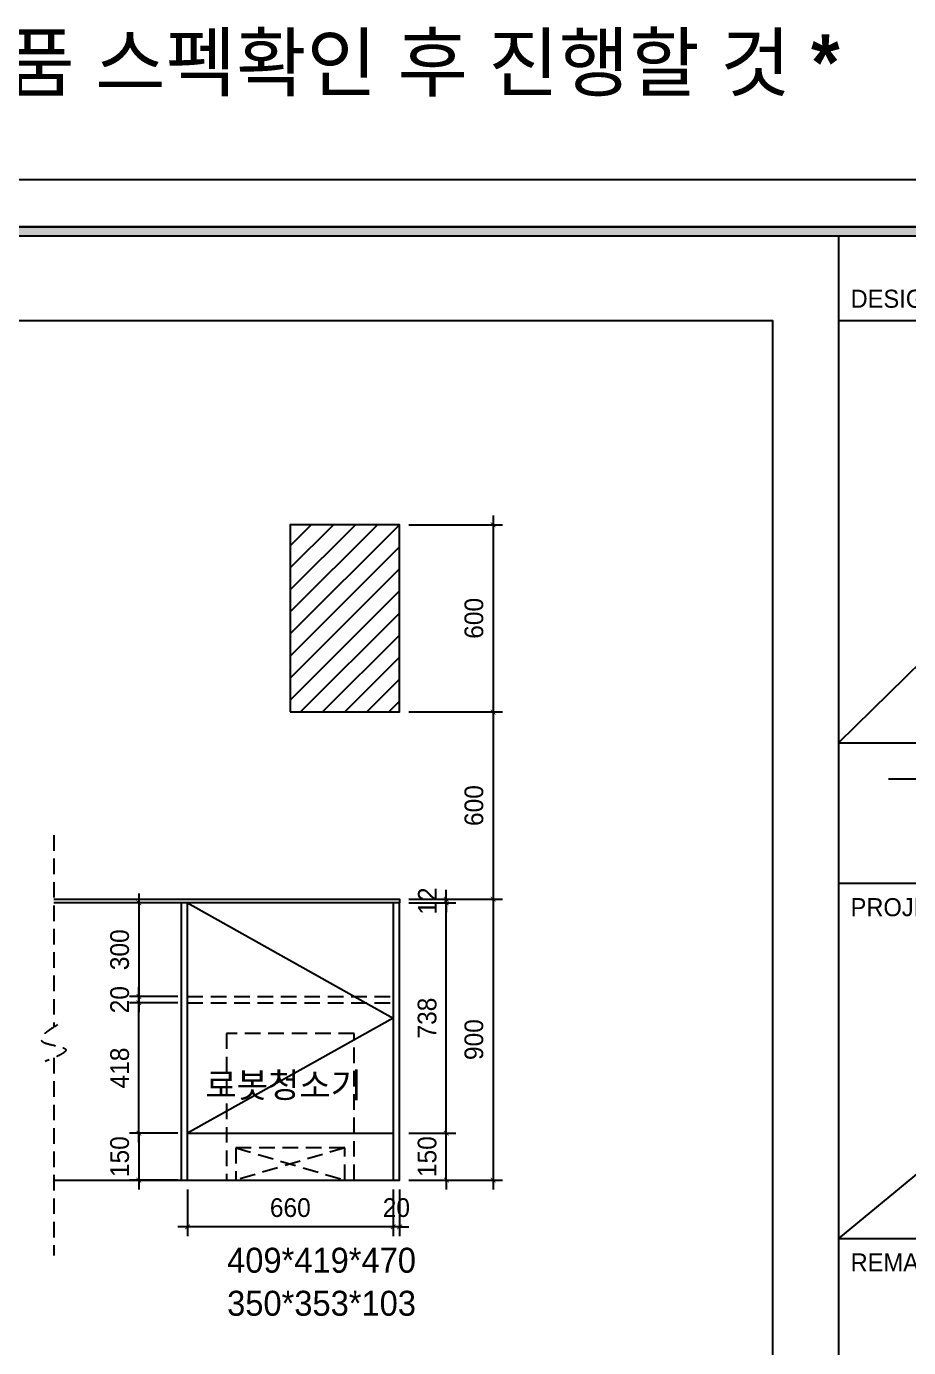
# Model space of a CAD drawing. Header units: inches. Extents: x 4138 to 127072, y -26315 to 43858.
# Drawn here: x 116104 to 118931, y 38052 to 42286 of the extents above; entities that cross this region are included whole.
import ezdxf
from ezdxf.enums import TextEntityAlignment as Align

# ---------------------------------------------------------------- set-up
doc = ezdxf.new("R2010")
doc.units = ezdxf.units.IN
doc.header["$LTSCALE"] = 50
doc.header["$MEASUREMENT"] = 0
doc.linetypes.add('DASHEDX2', pattern=[1.5, 1, -0.5])
for name, color, linetype in [('03-WAL NEW', 3, 'Continuous'), ('04_FUR', 6, 'Continuous'), ('06-FUR', 6, 'Continuous'), ('06-LIGHT', 4, 'Continuous'), ('07-DIM', 5, 'Continuous'), ('F-SYM', 7, 'Continuous'), ('FORM(YOURNAME)-11', 1, 'Continuous')]:
    doc.layers.add(name, color=color, linetype=linetype)
doc.styles.add('HY 울릉도 L', font='')
doc.styles.add('YOURNAME', font='HY울릉도M.TTF')
doc.styles.add('넥슨고딕', font='')
doc.styles.add('코레일둥고', font='Korail_Round_Gothic_Medium.ttf')
doc.styles.get('HY 울릉도 L').set_extended_font_data('HY울릉도L')
doc.styles.get('넥슨고딕').set_extended_font_data('NEXON Lv1 Gothic Bold', bold=True)
doc.dimstyles.new('30', dxfattribs={"dimscale": 30, "dimtxt": 2, "dimasz": 1, "dimexe": 1, "dimexo": 1, "dimgap": 1, "dimtad": 1, "dimdec": 0, "dimrnd": 0.05, "dimdsep": 46, "dimlunit": 6, "dimtxsty": 'HY 울릉도 L', "dimblk": 'ARCHTICK', "dimcen": 2.5, "dimdle": 1, "dimclrd": 133, "dimclre": 133, "dimclrt": 30, "dimadec": 0, "dimazin": 0, "dimtfac": 1, "dimtdec": 0, "dimtix": 1, "dimtmove": 2, "dimatfit": 3, "dimldrblk": 'ARCHTICK', "dimfxl": 1, "dimlwd": -1, "dimlwe": -1, "dimarcsym": 0})

# ---------------------------------------------------------------- blocks, each defined once
blk = doc.blocks.new('FORM-PLAN')
at = {"layer": 'FORM(YOURNAME)-11'}
h = blk.add_hatch(color=256, dxfattribs=at)
h.dxf.hatch_style = 1
h.paths.add_polyline_path([(-71444, 55115), (10556, 55115), (10556, 54915), (-71444, 54915)])
h.paths.add_polyline_path([(-71444, -2085), (10556, -2085), (10556, -2285), (-71444, -2285)])
at = {"layer": 'Defpoints', "color": 158}
for p, q in [((1346, 54915), (1346, -2085)), ((10556, 53115), (1346, 44093)), ((1346, 53115), (10556, 53115)), ((1346, 44093), (10556, 44093)), ((10556, 41093), (1346, 33504))]:
    blk.add_line(p, q, dxfattribs=at)
for points in [[(-71444, -2285), (10556, -2285), (10556, 55115), (-71444, 55115)], [(-69444, 53115), (-64, 53115), (-64, 1215), (-69444, 1215)]]:
    blk.add_lwpolyline(points, close=True, dxfattribs=at)
at = {"layer": 'FORM(YOURNAME)-11', "color": 251}
blk.add_line((2415, 43323), (9487, 43323), dxfattribs=at)
at = {"layer": 'FORM(YOURNAME)-11', "color": 14}
for p, q in [((1346, 41093), (10556, 41093)), ((1346, 33504), (10556, 33504))]:
    blk.add_line(p, q, dxfattribs=at)
at = {"layer": 'FORM(YOURNAME)-11', "color": 250}
blk.add_lwpolyline([(-72444, -3285), (11556, -3285), (11556, 56115), (-72444, 56115)], close=True, dxfattribs=at)
at = {"layer": 'FORM(YOURNAME)-11'}
blk.add_lwpolyline([(-71444, 55115), (10556, 55115), (10556, 54915), (-71444, 54915)], close=True, dxfattribs=at)
at = {"layer": 'FORM(YOURNAME)-11', "color": 14, "style": 'YOURNAME'}
for s, p in [('DESIGN BY.', (1603, 53577)), ('PROJECT.', (1603, 40579)), ('REMARK.', (1603, 32989))]:
    blk.add_text(s, height=386.1, dxfattribs=at).set_placement(p, align=Align.MIDDLE_LEFT)
at = {"layer": 'FORM(YOURNAME)-11', "color": 3, "style": 'YOURNAME'}
for tag, height, p in [('1', 450, (9905, 18188)), ('2', 450, (9905, 17544)), ('3', 450, (9905, 16257)), ('4', 450, (9905, 14326)), ('5', 515, (9905, 12009)), ('6', 515, (9905, 9757)), ('7', 515, (9905, 7504)), ('8', 515, (9905, 5252)), ('9', 515, (9905, 2999)), ('10', 515, (5655, 811)), ('11', 515, (9905, 747)), ('12', 515, (5655, -1441)), ('13', 515, (9905, -1441))]:
    blk.add_attdef(tag, text='', height=height, dxfattribs=at).set_placement(p, align=Align.MIDDLE_RIGHT)
blk = doc.blocks.new('_ARCHTICK')
at = {"color": 0, "linetype": 'ByBlock', "const_width": 0.075}
blk.add_lwpolyline([(-0.25, -0.25), (0.25, 0.25)], dxfattribs=at)
blk = doc.blocks.new('*D492')
at = {"layer": '07-DIM', "color": 133, "transparency": 16777216}
for p, q in [((117329.7, 40689.1), (117629.7, 40689.1)), ((117599.7, 40719.1), (117599.7, 40059.1)), ((117329.7, 40089.1), (117629.7, 40089.1))]:
    blk.add_line(p, q, dxfattribs=at)
at = {"layer": 'Defpoints', "color": 0, "transparency": 16777216}
for p in [(117299.7, 40689.1), (117299.7, 40089.1), (117599.7, 40089.1)]:
    blk.add_point(p, dxfattribs=at)
at = {"layer": '07-DIM', "color": 133, "transparency": 16777216, "xscale": 30, "yscale": 30, "zscale": 30}
for p, rotation in [((117599.7, 40689.1), 90), ((117599.7, 40089.1), 270)]:
    blk.add_blockref('_ARCHTICK', p, dxfattribs=dict(at, rotation=rotation))
at = {"layer": '07-DIM', "color": 30, "transparency": 16777216, "insert": (117538.5, 40389.1), "char_height": 60, "attachment_point": 5, "rotation": 90, "style": 'HY 울릉도 L'}
blk.add_mtext('600', dxfattribs=at)
blk = doc.blocks.new('*D493')
at = {"layer": '07-DIM', "color": 133, "transparency": 16777216}
for p, q in [((117599.7, 40119.1), (117599.7, 39459.1)), ((117329.7, 40089.1), (117629.7, 40089.1)), ((117329.7, 39489.1), (117629.7, 39489.1))]:
    blk.add_line(p, q, dxfattribs=at)
at = {"layer": 'Defpoints', "color": 0, "transparency": 16777216}
for p in [(117299.7, 40089.1), (117299.7, 39489.1), (117599.7, 39489.1)]:
    blk.add_point(p, dxfattribs=at)
at = {"layer": '07-DIM', "color": 133, "transparency": 16777216, "xscale": 30, "yscale": 30, "zscale": 30}
for p, rotation in [((117599.7, 40089.1), 90), ((117599.7, 39489.1), 270)]:
    blk.add_blockref('_ARCHTICK', p, dxfattribs=dict(at, rotation=rotation))
at = {"layer": '07-DIM', "color": 30, "transparency": 16777216, "insert": (117538.5, 39789.1), "char_height": 60, "attachment_point": 5, "rotation": 90, "style": 'HY 울릉도 L'}
blk.add_mtext('600', dxfattribs=at)
blk = doc.blocks.new('*D494')
at = {"layer": '07-DIM', "color": 133, "transparency": 16777216}
for p, q in [((117599.7, 39519.1), (117599.7, 38559.1)), ((117329.7, 39489.1), (117629.7, 39489.1)), ((117329.7, 38589.1), (117629.7, 38589.1))]:
    blk.add_line(p, q, dxfattribs=at)
at = {"layer": 'Defpoints', "color": 0, "transparency": 16777216}
for p in [(117299.7, 39489.1), (117299.7, 38589.1), (117599.7, 38589.1)]:
    blk.add_point(p, dxfattribs=at)
at = {"layer": '07-DIM', "color": 133, "transparency": 16777216, "xscale": 30, "yscale": 30, "zscale": 30}
for p, rotation in [((117599.7, 39489.1), 90), ((117599.7, 38589.1), 270)]:
    blk.add_blockref('_ARCHTICK', p, dxfattribs=dict(at, rotation=rotation))
at = {"layer": '07-DIM', "color": 30, "transparency": 16777216, "insert": (117538.4, 39039.1), "char_height": 60, "attachment_point": 5, "rotation": 90, "style": 'HY 울릉도 L'}
blk.add_mtext('900', dxfattribs=at)
blk = doc.blocks.new('*D495')
at = {"layer": '07-DIM', "color": 133, "transparency": 16777216}
for p, q in [((117329.7, 38739.1), (117479.7, 38739.1)), ((117449.7, 38739.1), (117449.7, 38769.1)), ((117449.7, 38589.1), (117449.7, 38739.1)), ((117329.7, 38589.1), (117479.7, 38589.1)), ((117449.7, 38589.1), (117449.7, 38559.1))]:
    blk.add_line(p, q, dxfattribs=at)
at = {"layer": 'Defpoints', "color": 0, "transparency": 16777216}
for p in [(117299.7, 38739.1), (117449.7, 38739.1), (117299.7, 38589.1)]:
    blk.add_point(p, dxfattribs=at)
at = {"layer": '07-DIM', "color": 133, "transparency": 16777216, "xscale": 30, "yscale": 30, "zscale": 30}
for p, rotation in [((117449.7, 38739.1), 270), ((117449.7, 38589.1), 90)]:
    blk.add_blockref('_ARCHTICK', p, dxfattribs=dict(at, rotation=rotation))
at = {"layer": '07-DIM', "color": 30, "transparency": 16777216, "insert": (117388.4, 38664.1), "char_height": 60, "attachment_point": 5, "rotation": 90, "style": 'HY 울릉도 L'}
blk.add_mtext('150', dxfattribs=at)
blk = doc.blocks.new('*D496')
at = {"layer": '07-DIM', "color": 133, "transparency": 16777216}
for p, q in [((117449.7, 38709.1), (117449.7, 39507.1)), ((117329.7, 39477.1), (117479.7, 39477.1)), ((117329.7, 38739.1), (117479.7, 38739.1))]:
    blk.add_line(p, q, dxfattribs=at)
at = {"layer": 'Defpoints', "color": 0, "transparency": 16777216}
for p in [(117299.7, 39477.1), (117449.7, 39477.1), (117299.7, 38739.1)]:
    blk.add_point(p, dxfattribs=at)
at = {"layer": '07-DIM', "color": 133, "transparency": 16777216, "xscale": 30, "yscale": 30, "zscale": 30}
for p, rotation in [((117449.7, 39477.1), 90), ((117449.7, 38739.1), 270)]:
    blk.add_blockref('_ARCHTICK', p, dxfattribs=dict(at, rotation=rotation))
at = {"layer": '07-DIM', "color": 30, "transparency": 16777216, "insert": (117388.4, 39108.1), "char_height": 60, "attachment_point": 5, "rotation": 90, "style": 'HY 울릉도 L'}
blk.add_mtext('738', dxfattribs=at)
blk = doc.blocks.new('*D497')
at = {"layer": '07-DIM', "color": 133, "transparency": 16777216}
for p, q in [((117449.7, 39489.1), (117449.7, 39519.1)), ((117329.7, 39489.1), (117479.7, 39489.1)), ((117329.7, 39477.1), (117479.7, 39477.1)), ((117449.7, 39489.1), (117449.7, 39477.1)), ((117449.7, 39477.1), (117449.7, 39447.1))]:
    blk.add_line(p, q, dxfattribs=at)
at = {"layer": 'Defpoints', "color": 0, "transparency": 16777216}
for p in [(117299.7, 39489.1), (117299.7, 39477.1), (117449.7, 39477.1)]:
    blk.add_point(p, dxfattribs=at)
at = {"layer": '07-DIM', "color": 133, "transparency": 16777216, "xscale": 30, "yscale": 30, "zscale": 30}
for p, rotation in [((117449.7, 39489.1), 270), ((117449.7, 39477.1), 90)]:
    blk.add_blockref('_ARCHTICK', p, dxfattribs=dict(at, rotation=rotation))
at = {"layer": '07-DIM', "color": 30, "transparency": 16777216, "insert": (117389, 39483.1), "char_height": 60, "attachment_point": 5, "rotation": 90, "style": 'HY 울릉도 L'}
blk.add_mtext('12', dxfattribs=at)
blk = doc.blocks.new('*D498')
at = {"layer": '07-DIM', "color": 133, "transparency": 16777216}
for p, q in [((116464.3, 39507.1), (116464.3, 39147.1)), ((116589.7, 39477.1), (116434.3, 39477.1)), ((116589.7, 39177.1), (116434.3, 39177.1))]:
    blk.add_line(p, q, dxfattribs=at)
at = {"layer": 'Defpoints', "color": 0, "transparency": 16777216}
for p in [(116619.7, 39477.1), (116464.3, 39177.1), (116619.7, 39177.1)]:
    blk.add_point(p, dxfattribs=at)
at = {"layer": '07-DIM', "color": 133, "transparency": 16777216, "xscale": 30, "yscale": 30, "zscale": 30}
for p, rotation in [((116464.3, 39477.1), 90), ((116464.3, 39177.1), 270)]:
    blk.add_blockref('_ARCHTICK', p, dxfattribs=dict(at, rotation=rotation))
at = {"layer": '07-DIM', "color": 30, "transparency": 16777216, "insert": (116403, 39327.1), "char_height": 60, "attachment_point": 5, "rotation": 90, "style": 'HY 울릉도 L'}
blk.add_mtext('300', dxfattribs=at)
blk = doc.blocks.new('*D499')
at = {"layer": '07-DIM', "color": 133, "transparency": 16777216}
for p, q in [((116464.3, 39177.1), (116464.3, 39207.1)), ((116589.7, 39177.1), (116434.3, 39177.1)), ((116464.3, 39177.1), (116464.3, 39157.1)), ((116589.7, 39157.1), (116434.3, 39157.1)), ((116464.3, 39157.1), (116464.3, 39127.1))]:
    blk.add_line(p, q, dxfattribs=at)
at = {"layer": 'Defpoints', "color": 0, "transparency": 16777216}
for p in [(116619.7, 39177.1), (116464.3, 39157.1), (116619.7, 39157.1)]:
    blk.add_point(p, dxfattribs=at)
at = {"layer": '07-DIM', "color": 133, "transparency": 16777216, "xscale": 30, "yscale": 30, "zscale": 30}
for p, rotation in [((116464.3, 39177.1), 270), ((116464.3, 39157.1), 90)]:
    blk.add_blockref('_ARCHTICK', p, dxfattribs=dict(at, rotation=rotation))
at = {"layer": '07-DIM', "color": 30, "transparency": 16777216, "insert": (116403.1, 39167.1), "char_height": 60, "attachment_point": 5, "rotation": 90, "style": 'HY 울릉도 L'}
blk.add_mtext('20', dxfattribs=at)
blk = doc.blocks.new('*D500')
at = {"layer": '07-DIM', "color": 133, "transparency": 16777216}
for p, q in [((116464.3, 38709.1), (116464.3, 39187.1)), ((116589.7, 39157.1), (116434.3, 39157.1)), ((116589.7, 38739.1), (116434.3, 38739.1))]:
    blk.add_line(p, q, dxfattribs=at)
at = {"layer": 'Defpoints', "color": 0, "transparency": 16777216}
for p in [(116464.3, 39157.1), (116619.7, 39157.1), (116619.7, 38739.1)]:
    blk.add_point(p, dxfattribs=at)
at = {"layer": '07-DIM', "color": 133, "transparency": 16777216, "xscale": 30, "yscale": 30, "zscale": 30}
for p, rotation in [((116464.3, 39157.1), 90), ((116464.3, 38739.1), 270)]:
    blk.add_blockref('_ARCHTICK', p, dxfattribs=dict(at, rotation=rotation))
at = {"layer": '07-DIM', "color": 30, "transparency": 16777216, "insert": (116403, 38948.1), "char_height": 60, "attachment_point": 5, "rotation": 90, "style": 'HY 울릉도 L'}
blk.add_mtext('418', dxfattribs=at)
blk = doc.blocks.new('*D501')
at = {"layer": '07-DIM', "color": 133, "transparency": 16777216}
for p, q in [((116589.7, 38739.1), (116434.3, 38739.1)), ((116464.3, 38739.1), (116464.3, 38769.1)), ((116464.3, 38739.1), (116464.3, 38589.1)), ((116589.7, 38589.1), (116434.3, 38589.1)), ((116464.3, 38589.1), (116464.3, 38559.1))]:
    blk.add_line(p, q, dxfattribs=at)
at = {"layer": 'Defpoints', "color": 0, "transparency": 16777216}
for p in [(116619.7, 38739.1), (116464.3, 38589.1), (116619.7, 38589.1)]:
    blk.add_point(p, dxfattribs=at)
at = {"layer": '07-DIM', "color": 133, "transparency": 16777216, "xscale": 30, "yscale": 30, "zscale": 30}
for p, rotation in [((116464.3, 38739.1), 270), ((116464.3, 38589.1), 90)]:
    blk.add_blockref('_ARCHTICK', p, dxfattribs=dict(at, rotation=rotation))
at = {"layer": '07-DIM', "color": 30, "transparency": 16777216, "insert": (116403, 38664.1), "char_height": 60, "attachment_point": 5, "rotation": 90, "style": 'HY 울릉도 L'}
blk.add_mtext('150', dxfattribs=at)
blk = doc.blocks.new('*D502')
at = {"layer": '07-DIM', "color": 133, "transparency": 16777216}
for p, q in [((117279.7, 38559.1), (117279.7, 38409.1)), ((117299.7, 38559.1), (117299.7, 38409.1)), ((117279.7, 38439.1), (117249.7, 38439.1)), ((117299.7, 38439.1), (117279.7, 38439.1)), ((117299.7, 38439.1), (117329.7, 38439.1))]:
    blk.add_line(p, q, dxfattribs=at)
at = {"layer": 'Defpoints', "color": 0, "transparency": 16777216}
for p in [(117279.7, 38589.1), (117299.7, 38589.1), (117279.7, 38439.1)]:
    blk.add_point(p, dxfattribs=at)
at = {"layer": '07-DIM', "color": 133, "transparency": 16777216, "xscale": 30, "yscale": 30, "zscale": 30}
blk.add_blockref('_ARCHTICK', (117279.7, 38439.1), dxfattribs=at)
at = {"layer": '07-DIM', "color": 133, "transparency": 16777216, "xscale": 30, "yscale": 30, "zscale": 30, "rotation": 180}
blk.add_blockref('_ARCHTICK', (117299.7, 38439.1), dxfattribs=at)
at = {"layer": '07-DIM', "color": 30, "transparency": 16777216, "insert": (117289.7, 38500.4), "char_height": 60, "attachment_point": 5, "style": 'HY 울릉도 L'}
blk.add_mtext('20', dxfattribs=at)
blk = doc.blocks.new('*D503')
at = {"layer": '07-DIM', "color": 133, "transparency": 16777216}
for p, q in [((116619.7, 38559.1), (116619.7, 38409.1)), ((117279.7, 38559.1), (117279.7, 38409.1)), ((117309.7, 38439.1), (116589.7, 38439.1))]:
    blk.add_line(p, q, dxfattribs=at)
at = {"layer": 'Defpoints', "color": 0, "transparency": 16777216}
for p in [(116619.7, 38589.1), (117279.7, 38589.1), (116619.7, 38439.1)]:
    blk.add_point(p, dxfattribs=at)
at = {"layer": '07-DIM', "color": 133, "transparency": 16777216, "xscale": 30, "yscale": 30, "zscale": 30, "rotation": 180}
blk.add_blockref('_ARCHTICK', (116619.7, 38439.1), dxfattribs=at)
at = {"layer": '07-DIM', "color": 133, "transparency": 16777216, "xscale": 30, "yscale": 30, "zscale": 30}
blk.add_blockref('_ARCHTICK', (117279.7, 38439.1), dxfattribs=at)
at = {"layer": '07-DIM', "color": 30, "transparency": 16777216, "insert": (116949.7, 38500.4), "char_height": 60, "attachment_point": 5, "style": 'HY 울릉도 L'}
blk.add_mtext('660', dxfattribs=at)

msp = doc.modelspace()

# ---------------------------------------------------------------- hatches: boundary and pattern name
at = {"layer": '03-WAL NEW'}
h = msp.add_hatch(dxfattribs=at)
h.set_pattern_fill('_USER', color=8, scale=50, angle=45, pattern_type=0)
h.set_pattern_definition([(45, (667.48, 0), (-35.35534, 35.35534), [])])
h.paths.add_polyline_path([(116949.7, 40089.1), (117299.7, 40089.1), (117299.7, 40689.1), (116949.7, 40689.1)])

# ---------------------------------------------------------------- linework, layer by layer
at = {"layer": '04_FUR'}
for p, q in [((117279.7, 39477.1), (117279.7, 38589.1)), ((116619.7, 38739.1), (117279.7, 38739.1))]:
    msp.add_line(p, q, dxfattribs=at)
for points in [[(116191.8, 39489.1), (117299.7, 39489.1), (117299.7, 39477.1)], [(117299.7, 39477.1), (116191.8, 39477.1)], [(116191.8, 38589.1), (117299.7, 38589.1), (117299.7, 39477.1), (116191.8, 39477.1)]]:
    msp.add_lwpolyline(points, dxfattribs=at)
at = {"layer": '06-FUR', "color": 7, "linetype": 'DASHEDX2'}
for p, q in [((116191.8, 39694.1), (116191.8, 39079.4)), ((116191.8, 38980.5), (116191.8, 38347.3))]:
    msp.add_line(p, q, dxfattribs=at)
at = {"layer": '06-FUR', "color": 8, "linetype": 'DASHEDX2'}
for p, q in [((116619.7, 39177.1), (117279.7, 39177.1)), ((116619.7, 39157.1), (117279.7, 39157.1)), ((117124.7, 38692.1), (116774.7, 38589.1)), ((116774.7, 38692.1), (117124.7, 38589.1))]:
    msp.add_line(p, q, dxfattribs=at)
at = {"layer": '06-FUR'}
for points in [[(116949.7, 40089.1), (117299.7, 40089.1), (117299.7, 40689.1), (116949.7, 40689.1)], [(116599.7, 38589.1), (116619.7, 38589.1), (116619.7, 39477.1), (116599.7, 39477.1)]]:
    msp.add_lwpolyline(points, close=True, dxfattribs=at)
at = {"layer": '06-FUR', "color": 8, "linetype": 'DASHEDX2'}
for points in [[(116745.2, 38589.1), (117154.2, 38589.1), (117154.2, 39059.1), (116745.2, 39059.1)], [(116774.7, 38589.1), (117124.7, 38589.1), (117124.7, 38692.1), (116774.7, 38692.1)]]:
    msp.add_lwpolyline(points, close=True, dxfattribs=at)
at = {"layer": '06-FUR', "color": 7, "linetype": 'DASHEDX2'}
msp.add_spline([(116203.5, 39087.1), (116152.3, 39035.9), (116229.1, 39008.3), (116164.1, 38968.9)], degree=3, dxfattribs=at)
at = {"layer": '06-LIGHT', "color": 1}
msp.add_lwpolyline([(116619.7, 39477.1), (117279.7, 39108.1), (116619.7, 38739.1)], dxfattribs=at)

# ---------------------------------------------------------------- block references
at = {"layer": 'F-SYM', "xscale": 0.15, "yscale": 0.15, "zscale": 0.15}
msp.add_blockref('FORM-PLAN', (118505, 33376.7), dxfattribs=at)

# ---------------------------------------------------------------- texts
at = {"layer": '06-FUR', "color": 10, "linetype": 'DASHEDX2', "style": '넥슨고딕'}
msp.add_text('* 모든 가전제품 스펙확인 후 진행할 것 *', height=180, dxfattribs=at).set_placement((116695.6, 42080.6), align=Align.CENTER)
at = {"layer": '06-FUR', "color": 7, "linetype": 'DASHEDX2', "style": '코레일둥고'}
for s, p in [('로봇청소기', (116677.6, 38853.3)), ('409*419*470', (116747.2, 38292.2)), ('350*353*103', (116747.2, 38154.3))]:
    msp.add_text(s, height=80, dxfattribs=at).set_placement(p)

# ---------------------------------------------------------------- dimensions: what is measured, and where the dimension line sits
at = {"layer": '07-DIM'}
for base, p1, p2, picture, middle in [((117599.7, 40089.1), (117299.7, 40689.1), (117299.7, 40089.1), '*D492', (117538.5, 40389.1)), ((117599.7, 39489.1), (117299.7, 40089.1), (117299.7, 39489.1), '*D493', (117538.5, 39789.1)), ((116464.3, 39177.1), (116619.7, 39477.1), (116619.7, 39177.1), '*D498', (116403, 39327.1)), ((117449.7, 39477.1), (117299.7, 39489.1), (117299.7, 39477.1), '*D497', (117389, 39483.1)), ((117599.7, 38589.1), (117299.7, 39489.1), (117299.7, 38589.1), '*D494', (117538.4, 39039.1)), ((117449.7, 39477.1), (117299.7, 38739.1), (117299.7, 39477.1), '*D496', (117388.4, 39108.1)), ((116464.3, 39157.1), (116619.7, 39177.1), (116619.7, 39157.1), '*D499', (116403.1, 39167.1)), ((116464.3, 39157.1), (116619.7, 38739.1), (116619.7, 39157.1), '*D500', (116403, 38948.1)), ((116464.3, 38589.1), (116619.7, 38739.1), (116619.7, 38589.1), '*D501', (116403, 38664.1)), ((117449.7, 38739.1), (117299.7, 38589.1), (117299.7, 38739.1), '*D495', (117388.4, 38664.1))]:
    dim = msp.add_linear_dim(base=base, p1=p1, p2=p2, angle=90, dimstyle='30', dxfattribs=at)
    dim.commit()
    dim.dimension.update_dxf_attribs({"geometry": picture, "text_midpoint": middle})
for base, p1, p2, picture, middle in [((116619.7, 38439.1), (117279.7, 38589.1), (116619.7, 38589.1), '*D503', (116949.7, 38500.4)), ((117279.7, 38439.1), (117299.7, 38589.1), (117279.7, 38589.1), '*D502', (117289.7, 38500.4))]:
    dim = msp.add_linear_dim(base=base, p1=p1, p2=p2, dimstyle='30', dxfattribs=at)
    dim.commit()
    dim.dimension.update_dxf_attribs({"geometry": picture, "text_midpoint": middle})

doc.saveas('drawing.dxf')
